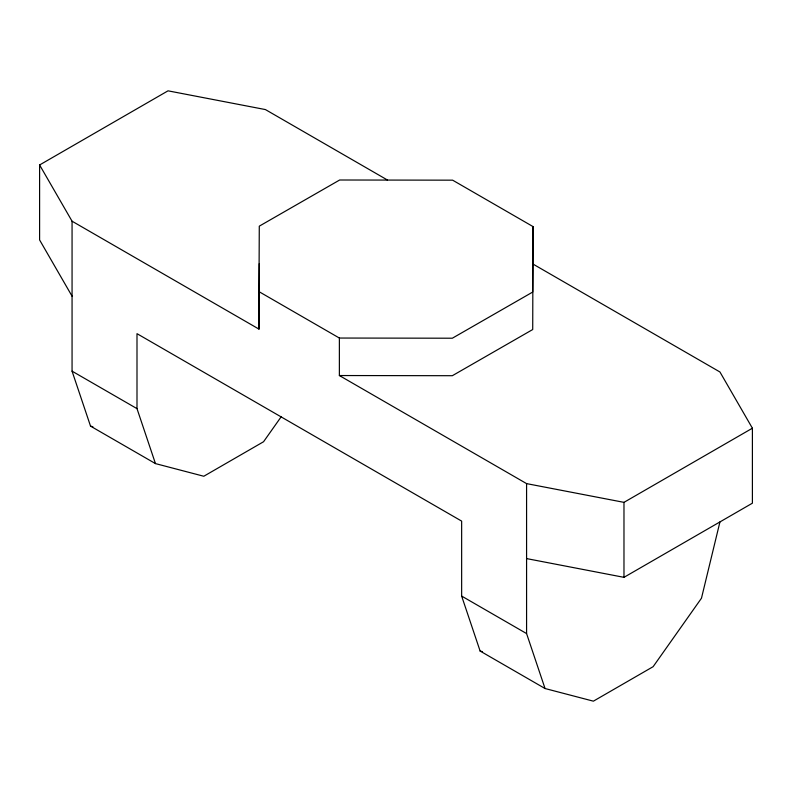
<?xml version="1.0" encoding="UTF-8"?>
<svg xmlns="http://www.w3.org/2000/svg" width="792" height="792" viewBox="0 0 792 792"><rect width="100%" height="100%" fill="white"/><g stroke="black" fill="none" stroke-linecap="round" stroke-linejoin="round"><path stroke-width="1.19" d="M258.984 291.634L259.281 226.165L339.659 180.002L452.628 180.17L533.016 226.581L532.719 329.531L452.341 375.705L339.372 375.537L339.372 338.045L258.984 291.634L258.984 329.116L72.062 221.206L39.6 164.974L168.023 90.832L265.419 109.573L387.377 179.982M258.984 329.116L259.281 263.657M533.016 226.581L532.719 292.05L452.341 338.214L339.372 338.045M719.938 521.938L701.474 598.217L653.133 666.676L593.386 701.168L545.044 688.525L480.11 651.034L461.647 596.079L461.647 521.106L136.996 333.67L136.996 408.642L155.46 463.597L203.801 476.249L263.548 441.748L281.318 416.582M339.372 375.537L526.581 483.615L623.977 502.356L752.4 428.215L719.938 371.983L533.016 264.073M526.581 558.588L623.977 577.338L752.4 503.187L752.4 428.215M72.062 221.206L72.062 371.161L90.526 426.116L92.892 426.73M480.11 651.034L482.467 651.658M72.062 371.161L136.996 408.642M461.647 596.079L526.581 633.57L545.044 688.525M90.526 426.116L155.46 463.597M72.062 296.178L39.6 239.946L39.6 164.974M623.977 502.356L623.977 577.338M526.581 483.615L526.581 633.57"/></g></svg>
